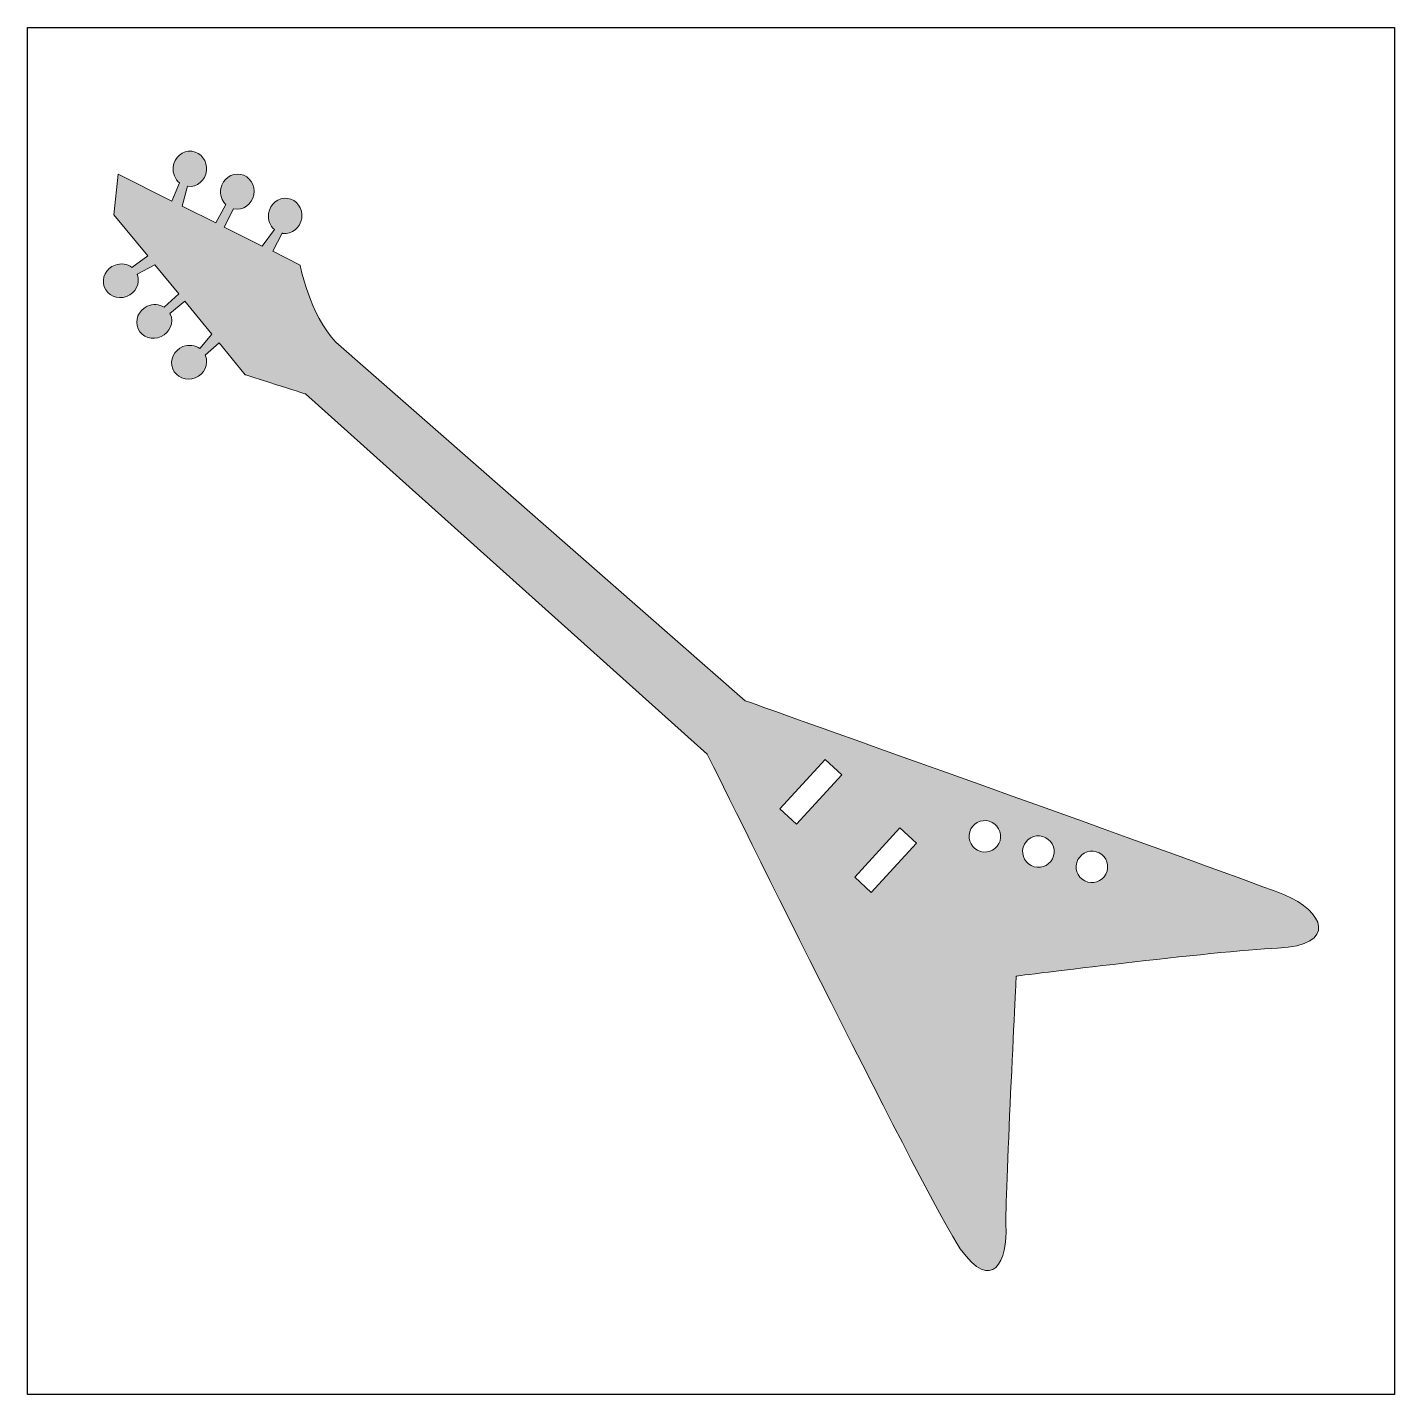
# Model space of a CAD drawing. Header units: inches. Extents: x 0 to 114, y 0 to 114.
import ezdxf

# ---------------------------------------------------------------- set-up
doc = ezdxf.new("R2010")
doc.units = ezdxf.units.IN
doc.header["$MEASUREMENT"] = 0
doc.layers.add('Image Background', color=7, linetype='Continuous')
doc.layers.add('Layer 1', color=7, linetype='Continuous')
picture_1 = doc.add_image_def('image1.png', size_in_pixel=(1350, 1350))

msp = doc.modelspace()

# ---------------------------------------------------------------- hatches: boundary and pattern name
at = {"layer": 'Layer 1', "true_color": 0x34abc6}
h = msp.add_hatch(color=143, dxfattribs=at)
h.dxf.hatch_style = 2
edge = h.paths.add_edge_path()
edge.add_spline(control_points=[(105.08, 41.78), (101.89, 43.08), (62.59, 57.09), (60.02, 58.01), (60.02, 58.01), (25.78, 87.98), (25.78, 87.98), (23.59, 90.29), (22.8, 94.43), (22.8, 94.43), (22.8, 94.43), (20.51, 95.58), (20.51, 95.58), (20.51, 95.58), (21.31, 97.09), (21.31, 97.09), (21.32, 97.09), (21.34, 97.09), (21.35, 97.08), (22.12, 96.98), (22.83, 97.55), (22.94, 98.36), (23.05, 99.16), (22.52, 99.9), (21.76, 100), (20.99, 100.11), (20.28, 99.54), (20.17, 98.73), (20.1, 98.21), (20.3, 97.71), (20.66, 97.4), (20.66, 97.4), (19.64, 96.01), (19.64, 96.01), (19.64, 96.01), (16.46, 97.6), (16.46, 97.6), (16.46, 97.6), (17.22, 99.13), (17.22, 99.13), (17.24, 99.13), (17.25, 99.12), (17.27, 99.12), (18.03, 98.97), (18.77, 99.5), (18.92, 100.3), (19.08, 101.1), (18.59, 101.87), (17.83, 102.01), (17.07, 102.16), (16.33, 101.63), (16.18, 100.83), (16.08, 100.31), (16.25, 99.81), (16.59, 99.48), (16.59, 99.48), (15.75, 97.96), (15.75, 97.96), (15.75, 97.96), (12.94, 99.36), (12.94, 99.36), (12.94, 99.36), (13.38, 101.01), (13.38, 101.01), (13.39, 101.01), (13.41, 101.01), (13.42, 101.01), (14.19, 100.92), (14.88, 101.51), (14.97, 102.32), (15.06, 103.13), (14.51, 103.85), (13.74, 103.94), (12.97, 104.02), (12.28, 103.43), (12.19, 102.62), (12.14, 102.09), (12.35, 101.6), (12.72, 101.3), (12.72, 101.3), (12.09, 99.78), (12.09, 99.78), (12.09, 99.78), (7.6, 102.03), (7.6, 102.03), (7.6, 102.03), (7.23, 98.64), (7.23, 98.64), (7.23, 98.64), (10.06, 95.2), (10.06, 95.2), (10.06, 95.2), (8.74, 94.23), (8.74, 94.23), (8.36, 94.52), (7.84, 94.61), (7.34, 94.43), (6.58, 94.16), (6.17, 93.34), (6.43, 92.62), (6.69, 91.89), (7.52, 91.53), (8.29, 91.8), (9.05, 92.08), (9.46, 92.89), (9.2, 93.62), (9.2, 93.63), (9.19, 93.65), (9.18, 93.66), (9.18, 93.66), (10.66, 94.46), (10.66, 94.46), (10.66, 94.46), (12.66, 92.03), (12.66, 92.03), (12.66, 92.03), (11.44, 90.91), (11.44, 90.91), (11.04, 91.16), (10.5, 91.21), (10.02, 90.98), (9.28, 90.64), (8.95, 89.8), (9.27, 89.1), (9.59, 88.4), (10.45, 88.11), (11.19, 88.45), (11.93, 88.79), (12.27, 89.63), (11.95, 90.33), (11.94, 90.35), (11.93, 90.36), (11.92, 90.37), (11.92, 90.37), (13.16, 91.42), (13.16, 91.42), (13.16, 91.42), (15.43, 88.65), (15.43, 88.65), (15.43, 88.65), (14.42, 87.45), (14.42, 87.45), (14.03, 87.72), (13.5, 87.8), (13.01, 87.61), (12.25, 87.31), (11.87, 86.48), (12.15, 85.76), (12.43, 85.05), (13.28, 84.71), (14.03, 85.01), (14.79, 85.3), (15.18, 86.13), (14.89, 86.85), (14.89, 86.86), (14.88, 86.87), (14.87, 86.89), (14.87, 86.89), (16.04, 87.92), (16.04, 87.92), (16.04, 87.92), (18.22, 85.26), (18.22, 85.26), (18.22, 85.26), (23.26, 83.65), (23.25, 83.66), (23.25, 83.66), (56.84, 53.55), (56.84, 53.55), (58.73, 49.72), (75.49, 15.76), (77.99, 12.2), (80.65, 8.42), (81.99, 11.16), (81.81, 14.19), (81.7, 15.84), (82.67, 34.99), (82.67, 34.99), (82.67, 34.99), (99.39, 37.1), (104.5, 37.33), (109.61, 37.55), (108.38, 40.44), (105.08, 41.78)], knot_values=[0, 0, 0, 0, 1, 1, 1, 2, 2, 2, 3, 3, 3, 4, 4, 4, 5, 5, 5, 6, 6, 6, 7, 7, 7, 8, 8, 8, 9, 9, 9, 10, 10, 10, 11, 11, 11, 12, 12, 12, 13, 13, 13, 14, 14, 14, 15, 15, 15, 16, 16, 16, 17, 17, 17, 18, 18, 18, 19, 19, 19, 20, 20, 20, 21, 21, 21, 22, 22, 22, 23, 23, 23, 24, 24, 24, 25, 25, 25, 26, 26, 26, 27, 27, 27, 28, 28, 28, 29, 29, 29, 30, 30, 30, 31, 31, 31, 32, 32, 32, 33, 33, 33, 34, 34, 34, 35, 35, 35, 36, 36, 36, 37, 37, 37, 38, 38, 38, 39, 39, 39, 40, 40, 40, 41, 41, 41, 42, 42, 42, 43, 43, 43, 44, 44, 44, 45, 45, 45, 46, 46, 46, 47, 47, 47, 48, 48, 48, 49, 49, 49, 50, 50, 50, 51, 51, 51, 52, 52, 52, 53, 53, 53, 54, 54, 54, 55, 55, 55, 56, 56, 56, 57, 57, 57, 58, 58, 58, 59, 59, 59, 60, 60, 60, 61, 61, 61, 61], degree=3, periodic=1)
h.paths.add_polyline_path([(64.31, 47.7), (62.91, 48.97), (66.69, 53.1), (68.09, 51.82)])
h.paths.add_polyline_path([(70.55, 41.98), (69.16, 43.26), (72.94, 47.38), (74.33, 46.1)])
edge = h.paths.add_edge_path()
edge.add_spline(control_points=[(81.31, 46.31), (81.11, 45.61), (80.38, 45.21), (79.68, 45.41), (78.98, 45.61), (78.58, 46.34), (78.78, 47.04), (78.98, 47.74), (79.71, 48.14), (80.41, 47.94), (81.1, 47.74), (81.51, 47.01), (81.31, 46.31)], knot_values=[0, 0, 0, 0, 1, 1, 1, 2, 2, 2, 3, 3, 3, 4, 4, 4, 4], degree=3, periodic=1)
edge = h.paths.add_edge_path()
edge.add_spline(control_points=[(85.79, 45.04), (85.59, 44.34), (84.86, 43.93), (84.16, 44.13), (83.46, 44.33), (83.05, 45.06), (83.25, 45.76), (83.45, 46.46), (84.18, 46.86), (84.88, 46.66), (85.58, 46.46), (85.99, 45.73), (85.79, 45.04)], knot_values=[0, 0, 0, 0, 1, 1, 1, 2, 2, 2, 3, 3, 3, 4, 4, 4, 4], degree=3, periodic=1)
edge = h.paths.add_edge_path()
edge.add_spline(control_points=[(90.26, 43.76), (90.06, 43.06), (89.33, 42.65), (88.64, 42.85), (87.94, 43.05), (87.53, 43.78), (87.73, 44.48), (87.93, 45.18), (88.66, 45.58), (89.36, 45.38), (90.06, 45.19), (90.46, 44.46), (90.26, 43.76)], knot_values=[0, 0, 0, 0, 1, 1, 1, 2, 2, 2, 3, 3, 3, 4, 4, 4, 4], degree=3, periodic=1)

# ---------------------------------------------------------------- linework, layer by layer
at = {"layer": 'Layer 1', "lineweight": 0}
for points in [[(64.31, 47.7), (62.91, 48.97), (66.69, 53.1), (68.09, 51.82), (64.31, 47.7)], [(70.55, 41.98), (69.16, 43.26), (72.94, 47.38), (74.33, 46.1), (70.55, 41.98)]]:
    msp.add_lwpolyline(points, dxfattribs=at)
for points, knots in [([(105.08, 41.78), (101.89, 43.08), (62.59, 57.09), (60.02, 58.01), (60.02, 58.01), (25.78, 87.98), (25.78, 87.98), (23.59, 90.29), (22.8, 94.43), (22.8, 94.43), (22.8, 94.43), (20.51, 95.58), (20.51, 95.58), (20.51, 95.58), (21.31, 97.09), (21.31, 97.09), (21.32, 97.09), (21.34, 97.09), (21.35, 97.08), (22.12, 96.98), (22.83, 97.55), (22.94, 98.36), (23.05, 99.16), (22.52, 99.9), (21.76, 100), (20.99, 100.11), (20.28, 99.54), (20.17, 98.73), (20.1, 98.21), (20.3, 97.71), (20.66, 97.4), (20.66, 97.4), (19.64, 96.01), (19.64, 96.01), (19.64, 96.01), (16.46, 97.6), (16.46, 97.6), (16.46, 97.6), (17.22, 99.13), (17.22, 99.13), (17.24, 99.13), (17.25, 99.12), (17.27, 99.12), (18.03, 98.97), (18.77, 99.5), (18.92, 100.3), (19.08, 101.1), (18.59, 101.87), (17.83, 102.01), (17.07, 102.16), (16.33, 101.63), (16.18, 100.83), (16.08, 100.31), (16.25, 99.81), (16.59, 99.48), (16.59, 99.48), (15.75, 97.96), (15.75, 97.96), (15.75, 97.96), (12.94, 99.36), (12.94, 99.36), (12.94, 99.36), (13.38, 101.01), (13.38, 101.01), (13.39, 101.01), (13.41, 101.01), (13.42, 101.01), (14.19, 100.92), (14.88, 101.51), (14.97, 102.32), (15.06, 103.13), (14.51, 103.85), (13.74, 103.94), (12.97, 104.02), (12.28, 103.43), (12.19, 102.62), (12.14, 102.09), (12.35, 101.6), (12.72, 101.3), (12.72, 101.3), (12.09, 99.78), (12.09, 99.78), (12.09, 99.78), (7.6, 102.03), (7.6, 102.03), (7.6, 102.03), (7.23, 98.64), (7.23, 98.64), (7.23, 98.64), (10.06, 95.2), (10.06, 95.2), (10.06, 95.2), (8.74, 94.23), (8.74, 94.23), (8.36, 94.52), (7.84, 94.61), (7.34, 94.43), (6.58, 94.16), (6.17, 93.34), (6.43, 92.62), (6.69, 91.89), (7.52, 91.53), (8.29, 91.8), (9.05, 92.08), (9.46, 92.89), (9.2, 93.62), (9.2, 93.63), (9.19, 93.65), (9.18, 93.66), (9.18, 93.66), (10.66, 94.46), (10.66, 94.46), (10.66, 94.46), (12.66, 92.03), (12.66, 92.03), (12.66, 92.03), (11.44, 90.91), (11.44, 90.91), (11.04, 91.16), (10.5, 91.21), (10.02, 90.98), (9.28, 90.64), (8.95, 89.8), (9.27, 89.1), (9.59, 88.4), (10.45, 88.11), (11.19, 88.45), (11.93, 88.79), (12.27, 89.63), (11.95, 90.33), (11.94, 90.35), (11.93, 90.36), (11.92, 90.37), (11.92, 90.37), (13.16, 91.42), (13.16, 91.42), (13.16, 91.42), (15.43, 88.65), (15.43, 88.65), (15.43, 88.65), (14.42, 87.45), (14.42, 87.45), (14.03, 87.72), (13.5, 87.8), (13.01, 87.61), (12.25, 87.31), (11.87, 86.48), (12.15, 85.76), (12.43, 85.05), (13.28, 84.71), (14.03, 85.01), (14.79, 85.3), (15.18, 86.13), (14.89, 86.85), (14.89, 86.86), (14.88, 86.87), (14.87, 86.89), (14.87, 86.89), (16.04, 87.92), (16.04, 87.92), (16.04, 87.92), (18.22, 85.26), (18.22, 85.26), (18.22, 85.26), (23.26, 83.65), (23.25, 83.66), (23.25, 83.66), (56.84, 53.55), (56.84, 53.55), (58.73, 49.72), (75.49, 15.76), (77.99, 12.2), (80.65, 8.42), (81.99, 11.16), (81.81, 14.19), (81.7, 15.84), (82.67, 34.99), (82.67, 34.99), (82.67, 34.99), (99.39, 37.1), (104.5, 37.33), (109.61, 37.55), (108.38, 40.44), (105.08, 41.78)], [0, 0, 0, 0, 1, 1, 1, 2, 2, 2, 3, 3, 3, 4, 4, 4, 5, 5, 5, 6, 6, 6, 7, 7, 7, 8, 8, 8, 9, 9, 9, 10, 10, 10, 11, 11, 11, 12, 12, 12, 13, 13, 13, 14, 14, 14, 15, 15, 15, 16, 16, 16, 17, 17, 17, 18, 18, 18, 19, 19, 19, 20, 20, 20, 21, 21, 21, 22, 22, 22, 23, 23, 23, 24, 24, 24, 25, 25, 25, 26, 26, 26, 27, 27, 27, 28, 28, 28, 29, 29, 29, 30, 30, 30, 31, 31, 31, 32, 32, 32, 33, 33, 33, 34, 34, 34, 35, 35, 35, 36, 36, 36, 37, 37, 37, 38, 38, 38, 39, 39, 39, 40, 40, 40, 41, 41, 41, 42, 42, 42, 43, 43, 43, 44, 44, 44, 45, 45, 45, 46, 46, 46, 47, 47, 47, 48, 48, 48, 49, 49, 49, 50, 50, 50, 51, 51, 51, 52, 52, 52, 53, 53, 53, 54, 54, 54, 55, 55, 55, 56, 56, 56, 57, 57, 57, 58, 58, 58, 59, 59, 59, 60, 60, 60, 61, 61, 61, 61]), ([(81.31, 46.31), (81.11, 45.61), (80.38, 45.21), (79.68, 45.41), (78.98, 45.61), (78.58, 46.34), (78.78, 47.04), (78.98, 47.74), (79.71, 48.14), (80.41, 47.94), (81.1, 47.74), (81.51, 47.01), (81.31, 46.31)], [0, 0, 0, 0, 1, 1, 1, 2, 2, 2, 3, 3, 3, 4, 4, 4, 4]), ([(85.79, 45.04), (85.59, 44.34), (84.86, 43.93), (84.16, 44.13), (83.46, 44.33), (83.05, 45.06), (83.25, 45.76), (83.45, 46.46), (84.18, 46.86), (84.88, 46.66), (85.58, 46.46), (85.99, 45.73), (85.79, 45.04)], [0, 0, 0, 0, 1, 1, 1, 2, 2, 2, 3, 3, 3, 4, 4, 4, 4]), ([(90.26, 43.76), (90.06, 43.06), (89.33, 42.65), (88.64, 42.85), (87.94, 43.05), (87.53, 43.78), (87.73, 44.48), (87.93, 45.18), (88.66, 45.58), (89.36, 45.38), (90.06, 45.19), (90.46, 44.46), (90.26, 43.76)], [0, 0, 0, 0, 1, 1, 1, 2, 2, 2, 3, 3, 3, 4, 4, 4, 4])]:
    msp.add_open_spline(points, degree=3, knots=knots, dxfattribs=at)

# ---------------------------------------------------------------- pictures from other files: only their frames are drawn
at = {"layer": 'Image Background'}
image = msp.add_image(picture_1, insert=(0, 0), size_in_units=(114.3, 114.3), dxfattribs=at)

doc.saveas('drawing.dxf')
